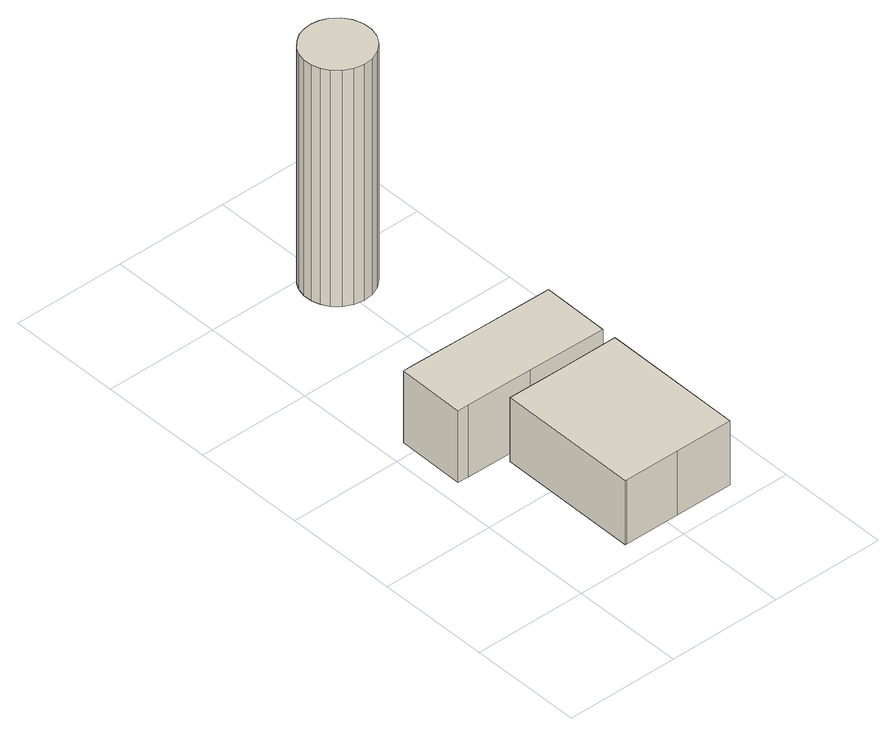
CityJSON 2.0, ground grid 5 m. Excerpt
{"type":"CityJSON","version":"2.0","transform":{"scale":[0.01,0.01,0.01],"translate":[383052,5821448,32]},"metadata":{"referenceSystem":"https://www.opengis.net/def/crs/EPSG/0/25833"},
"CityObjects":{
"building1":{"type":"Building","attributes":{"Gemeindeschluessel":"11000005","BezugspunktDach":"2200","function":"31001_2500","measuredHeight":4.31,"storeysAboveGround":1},"address":[{"country":"Germany","locality":"Berlin","thoroughfareNumber":"51 (5)","thoroughfareName":"Nonnendamm"}],"geometry":[{"type":"Solid","lod":"1","boundaries":[[[[0,1,2,3,4,5,6]],[[7,8,9,10,11,12,13]],[[7,13,6,5]],[[8,7,5,4]],[[9,8,4,3]],[[10,9,3,2]],[[11,10,2,1]],[[12,11,1,0]],[[13,12,0,6]]]]}]},
"building2":{"type":"Building","attributes":{"Gemeindeschluessel":"11000005","BezugspunktDach":"2200","function":"31001_2500","measuredHeight":3.97,"storeysAboveGround":1},"address":[{"country":"Germany","locality":"Berlin","thoroughfareNumber":"51 (4)","thoroughfareName":"Nonnendamm"}],"geometry":[{"type":"Solid","lod":"1","boundaries":[[[[14,15,16,17,18,19,20,21]],[[22,23,24,25,26,27,28,29]],[[22,29,21,20]],[[23,22,20,19]],[[24,23,19,18]],[[25,24,18,17]],[[26,25,17,16]],[[27,26,16,15]],[[28,27,15,14]],[[29,28,14,21]]]]}]},
"building3":{"type":"Building","attributes":{"Gemeindeschluessel":"11000005","BezugspunktDach":"2200","function":"31001_2500","measuredHeight":11.19,"storeysAboveGround":1},"address":[{"country":"Germany","locality":"Berlin","thoroughfareNumber":"51 (6)","thoroughfareName":"Nonnendamm"}],"geometry":[{"type":"Solid","lod":"1","boundaries":[[[[30,31,32,33,34,35,36,37,38,39,40,41,42,43,44,45,46,47,48,49,50,51,52]],[[53,54,55,56,57,58,59,60,61,62,63,64,65,66,67,68,69,70,71,72,73,74,75]],[[53,75,52,51]],[[54,53,51,50]],[[55,54,50,49]],[[56,55,49,48]],[[57,56,48,47]],[[58,57,47,46]],[[59,58,46,45]],[[60,59,45,44]],[[61,60,44,43]],[[62,61,43,42]],[[63,62,42,41]],[[64,63,41,40]],[[65,64,40,39]],[[66,65,39,38]],[[67,66,38,37]],[[68,67,37,36]],[[69,68,36,35]],[[70,69,35,34]],[[71,70,34,33]],[[72,71,33,32]],[[73,72,32,31]],[[74,73,31,30]],[[75,74,30,52]]]]}]}
},
"vertices":[
[296,83,393],[543,81,393],[798,79,393],[802,709,393],[547,710,393],[293,712,393],[289,83,393],[293,712,90],[547,710,90],[802,709,90],[798,79,90],[543,81,90],[296,83,90],[289,83,90],
[136,764,415],[434,759,415],[783,752,415],[787,1052,415],[438,1058,415],[139,1064,415],[89,1065,415],[85,765,415],[89,1065,74],[139,1064,74],[438,1058,74],[787,1052,74],[783,752,74],[434,759,74],[136,764,74],[85,765,74],
[377,1883,1193],[388,1846,1193],[407,1813,1193],[439,1783,1193],[478,1763,1193],[521,1755,1193],[565,1760,1193],[605,1778,1193],[639,1807,1193],[663,1844,1193],[674,1887,1193],[673,1931,1193],[659,1973,1193],[634,2009,1193],[599,2036,1193],[565,2050,1193],[529,2055,1193],[492,2051,1193],[458,2039,1193],[428,2018,1193],[403,1992,1193],[385,1958,1193],[376,1921,1193],[385,1958,74],[403,1992,74],[428,2018,74],[458,2039,74],[492,2051,74],[529,2055,74],[565,2050,74],[599,2036,74],[634,2009,74],[659,1973,74],[673,1931,74],[674,1887,74],[663,1844,74],[639,1807,74],[605,1778,74],[565,1760,74],[521,1755,74],[478,1763,74],[439,1783,74],[407,1813,74],[388,1846,74],[377,1883,74],[376,1921,74]
]}
